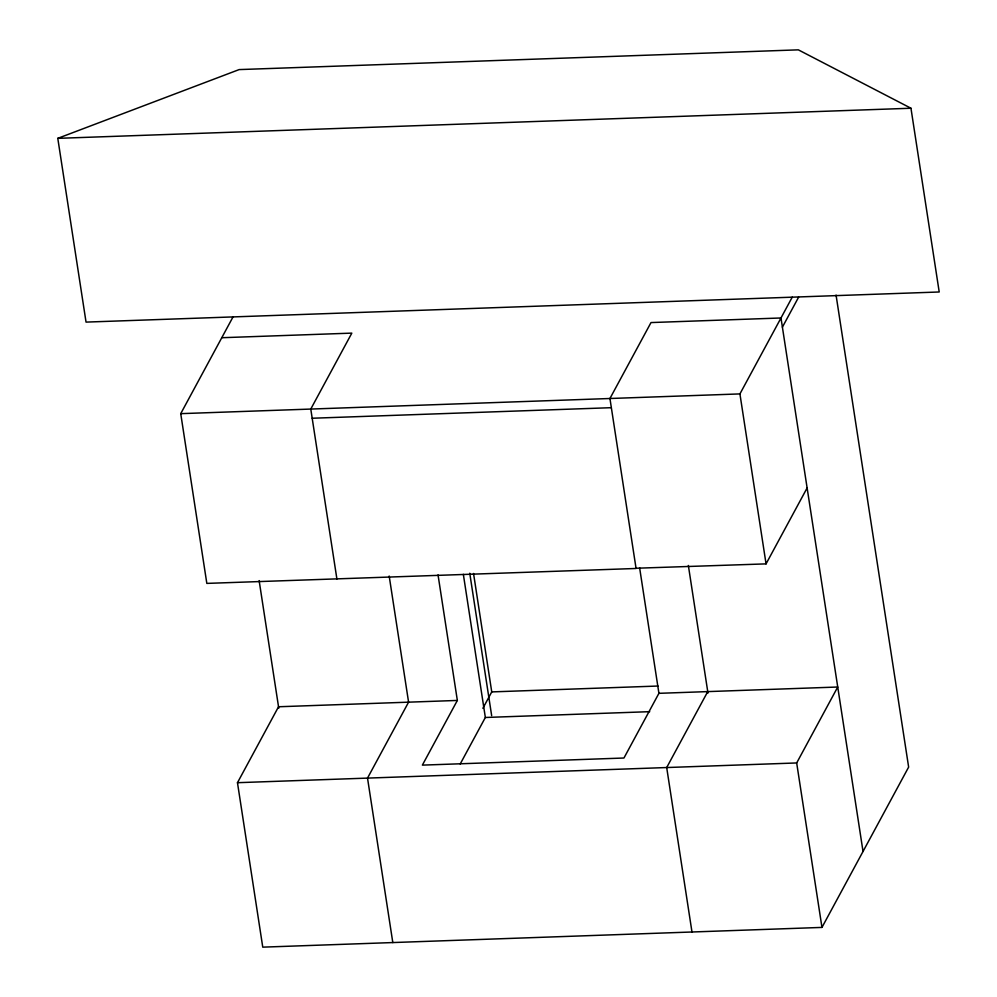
<?xml version="1.0" encoding="UTF-8"?>
<svg xmlns="http://www.w3.org/2000/svg" width="997" height="997" viewBox="0 0 997 997"><rect width="100%" height="100%" fill="white"/><g stroke="black" fill="none" stroke-linecap="round" stroke-linejoin="round"><path stroke-width="1.5" d="M863.028 851.475L780.987 317.981L651.004 322.567L609.94 398.501L636.074 568.477L206.828 583.395L180.731 413.655L233.024 316.921M836.059 295.075L908.641 767.104L821.964 927.409L262.759 947.15L237.473 782.695L278.537 706.761L457.349 700.442L438.032 574.883M457.349 700.442L422.367 765.123L623.948 758.019L658.917 693.326L639.613 567.767M482.884 708.306L491.745 691.906L473.538 573.474M460.203 764.001L485.352 717.479L463.343 574.347M636.049 568.24L766.057 563.878L739.924 393.915L792.229 297.181M782.396 327.166L798.585 297.231M766.057 563.878L807.121 487.944M707.745 691.606L666.694 767.54L691.98 931.996M821.964 927.409L796.678 762.954L837.729 687.02L658.917 693.326M57.789 138.346L239.143 69.591L798.348 49.85L910.959 108.237L939.211 291.984L86.041 322.106L57.789 138.346L910.959 108.237M221.783 337.721L351.829 333.123L310.777 409.057L336.911 579.033M180.731 413.655L739.924 393.915M312.186 418.242L611.348 407.686M491.745 691.906L658.02 686.036M485.352 717.479L649.708 711.671M237.473 782.695L796.678 762.954M688.354 565.461L707.97 693.077M469.749 573.238L491.658 715.647M389.179 576.029L408.583 702.162L367.519 778.096L392.806 942.564M259.133 580.615L278.761 708.231"/></g></svg>
